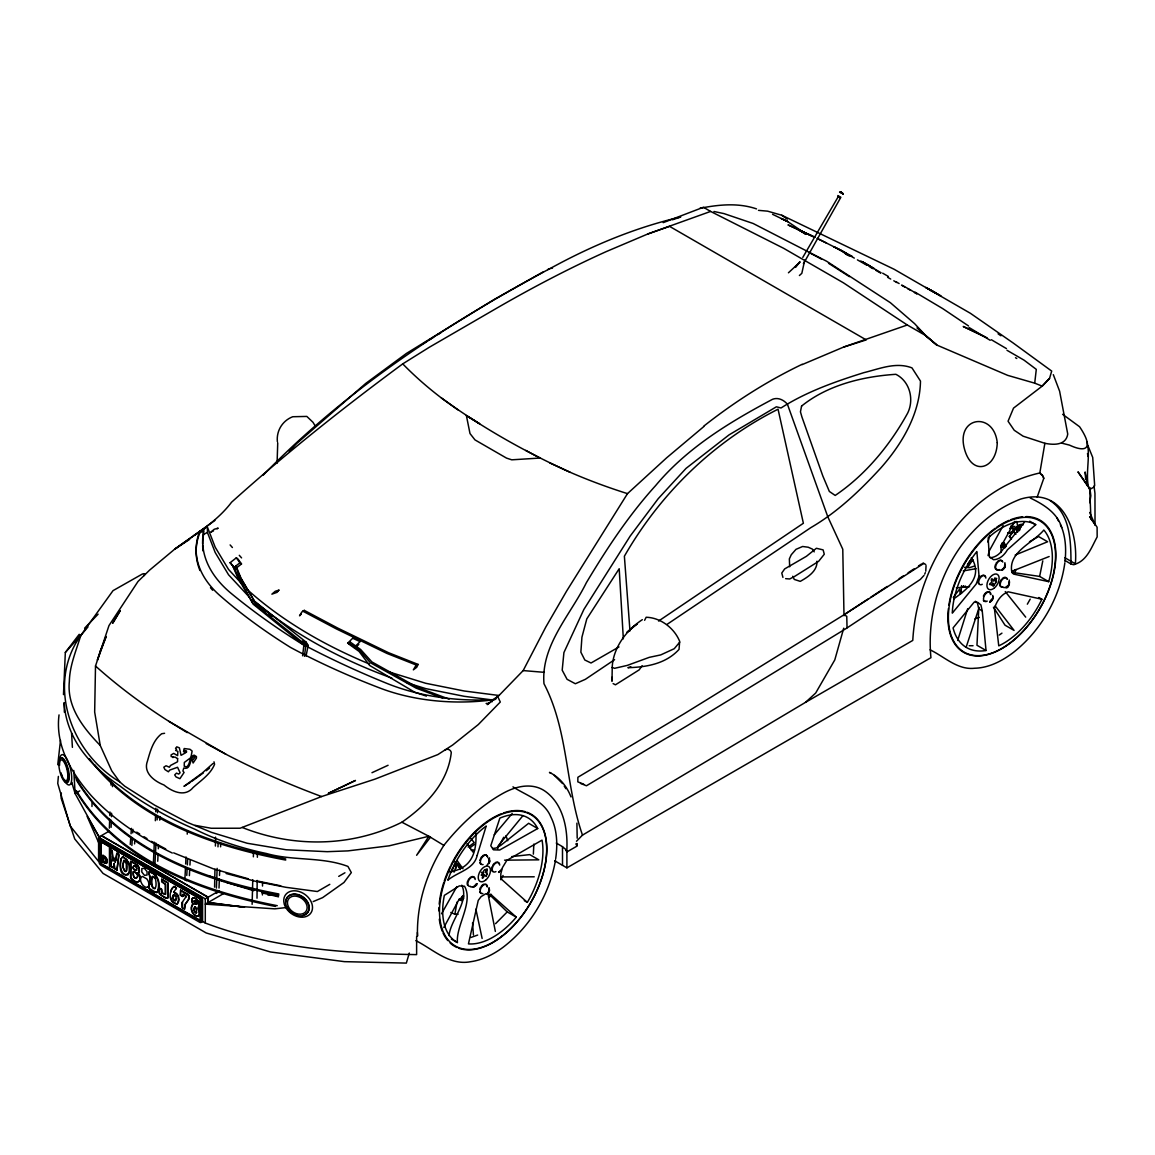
<?xml version="1.0" encoding="UTF-8"?>
<svg xmlns="http://www.w3.org/2000/svg" width="1155" height="1155" viewBox="0 0 1155 1155"><rect width="100%" height="100%" fill="white"/><g stroke="black" fill="none" stroke-linecap="round" stroke-linejoin="round"><path stroke-width="1.5" d="M64.362 712.216L64.189 702.601C64.868 717.515 69.979 731.923 77.746 744.6A227.304 131.222 0 0 0 119.701 785.804C142.657 803.418 168.457 817.827 195.022 829.29A227.304 131.222 0 0 0 266.386 853.502C293.139 861.11 321.841 856.534 347.944 866.423L351.322 872.588L343.973 882.478L322.62 897.637L313.193 901.579M214.946 520.429L174.593 549.26L149.616 570.108L138.023 581.456L108.989 625.562L95.504 666.002L94.667 712.029L100.24 745.466L111.746 770.833L119.701 781.848L124.827 786.266L154.64 805.165L187.355 822.374L211.351 832.322L247.184 843.251L286.223 849.777L327.183 851.683L347.944 850.889L389.177 845.821L428.852 836.263L443.838 845.373A159 91.794 -60 0 1 467.443 819.689L472.424 815.185A159 91.794 -60 0 1 503.161 793.254A82.106 47.413 -60 0 1 544.886 791.074A120.091 69.329 -60 0 1 566.888 849.214L566.917 867.853L930.944 657.686C924.592 593.829 958.852 522.854 1020.486 499.133C1062.716 486.327 1078.149 530.131 1075.377 563.799A6.54 3.783 60 0 1 1073.082 564.636A11.478 6.627 60 0 0 1070.974 564.001L1064.794 560.334M257.016 898.229L257.175 880.428M257.363 857.27L257.406 853.718M262.416 894.966L262.459 891.415M262.503 886.058L262.531 882.507M533.855 844.103L533.35 854.151M106.91 862.005L106.895 859.075M107.025 861.024L106.765 862.915M214.599 887.127L214.946 869.267M215.393 846.052L215.566 837.13M577.197 838.198L576.908 823.14M91.967 806.493L92.053 802.97M252.122 904.322L252.772 879.691M253.364 856.808L253.494 851.524M106.029 861.847L105.899 858.512M111.097 827.37L111.342 820.281M111.458 816.744L111.573 813.207M112.483 786.642L112.598 783.104M109.364 828.121L109.696 819.155M109.841 815.56L109.97 811.979M111.01 785.097L111.14 781.502M216.404 888.08L217.154 868.358M217.977 846.86L218.122 843.266M219.017 888.036L219.363 879.085M219.508 875.49L219.71 870.119M220.605 846.817L220.735 843.237M61.331 792.994L61.114 798.091L74.714 838.934L103.04 873.411L206.196 932.966L270.515 951.98L344.421 961.653L406.343 963.097L409.303 953.048M63.482 694.617L65.33 652.46L79.175 634.384L80.792 635.322C45.854 684.41 70.845 752.728 119.701 781.848M153.269 865.47L154.351 842.212M155.333 820.729L155.593 815.372M155.752 811.792L155.925 808.211M154.842 866.38L155.983 843.15M157.123 819.92L157.297 816.354M157.47 812.774L157.643 809.207M157.73 861.24L158.076 854.094M158.336 848.737L158.509 845.157M159.737 820.151L159.91 816.571M202.197 921.257L205.287 923.033C272.84 948.616 345.128 953.409 416.623 954.622L416.623 936.561L417.475 936.084C416.623 903.831 426.729 872.501 443.838 845.373M975.34 601.25L977.419 602.91L978.747 608.829L976.971 645.255L986.038 650.496L982.241 610.851L980.913 604.917L977.794 602.434L974.185 602.116L953.063 627.916A73.068 42.186 -60 0 0 986.038 650.496M185.493 867.492L184.858 879.778L186.475 880.716M185.666 863.983L186.042 856.967M187.226 834.141L187.399 830.633M186.764 875.447L187.153 868.401M187.341 864.878L187.615 859.594M189.377 875.634L189.752 868.603M189.94 865.081L190.228 859.796M489.157 890.014L489.157 889.133M131.872 845.474L132.349 838.299M132.71 832.914L132.955 829.333M134.572 843.901L134.817 840.32M277.388 441.715C276.247 430.829 282.484 420.651 292.735 416.738L306.826 416.421L313.005 422.311L315.402 426.282M1065.011 561.59C1066.238 550.17 1065.805 538.374 1061.734 527.517C1057.085 512.531 1043.413 504.36 1030.13 497.921M130.255 844.522L130.789 837.346M131.049 833.751L131.439 828.366M277.734 442.841L277.084 463.198M611.991 681.421L612.237 667.373L614.532 668.326L627.309 665.396L649.269 657.354L660.718 654.914L674.246 648.706L679.674 642.223M57.75 764.726L60.522 740.283M449.107 699.136L417.345 687.283L371.881 661.916L360.649 649.514L350.196 642.036L349.185 644.317L359.09 651.449L369.614 665.424L414.732 692.235L426.412 696.104M612.193 667.677C612.93 648.042 626.198 630.226 642.339 619.672M58.371 776.405L57.75 783.48L70.224 826.056L98.594 861.442L98.594 837.26L101.293 835.7L207.987 897.291L207.987 902.56L205.287 904.134L274.818 908.855L286.743 907.483M555.699 858.641C557.663 844.652 557.331 829.738 550.82 816.888C544.323 800.834 526.29 795.535 512.964 786.858M475.874 832.813C477.044 853.343 470.85 869.051 449.035 871.895M1016.27 528.283L1016.544 528.441A12.128 7.002 -60 0 1 1013.195 531.055L1012.921 530.896A12.128 7.002 -60 0 0 1018.392 525.655L1018.089 525.785M1011.174 527.951A8.33 4.808 -60 0 0 1015.62 527.907A12.128 7.002 -60 0 0 1017.743 525.294L1018.955 525.987M176.47 898.648L175.358 900.655L173.784 899.788L172.904 896.612L173.957 894.663L176.109 896.323L176.065 899.861L175.069 900.813L173.005 899.139L173.077 895.01L175.805 896.497M115.948 860.273L116.713 853.516M167.735 897.81L167.663 882.925L161.686 879.359L161.686 881.727L165.324 884.528L165.324 894.446L161.686 893.032L161.455 889.494L159.159 888.166L159.202 893.335L165.584 898.316L168.024 897.637L167.951 882.752L161.686 879.359M758.489 210.354L767.599 211.163L781.791 215.249L894.201 269.303L970.417 313.308L1013.094 342.934L1051.7 371.087L1049.549 378.392L1042.2 386.131L1034.707 383.157L1036.295 369.369L1024.066 360.172L1007.001 350.297M302.61 655.795L304.068 643.523L252.454 602.477L238.175 578.583L232.299 564.968L253.061 604.079L304.487 645.789M100.528 841.605L199.945 898.763L200.421 920.867L100.875 863.81L100.817 841.432M200.71 920.694L101.164 863.637L100.687 841.547M200.71 899.283L200.421 920.867M304.444 656.3L306.205 642.194L254.504 601.235L240.24 577.385L235.692 566.773M196.595 904.076L196.292 902.026L194.257 900.857M192.221 898.792L192.235 902.156M816.989 561.2C817.437 571.133 807.85 577.11 800.256 581.369L794.265 579.42L792.763 576.258M1042.792 560.882L1039.63 576.417L1048.697 581.658A71.957 41.551 -60 0 0 1043.831 530.029C1033.249 542.994 1007.507 551.989 1011.924 572.49L1013.614 574.093L1048.697 581.658M497.762 848.766L498.195 845.807L522.926 815.675M120.669 860.215C119.571 865.398 120.856 875.591 127.757 874.999M194.271 901.03L194.978 903.802L196.61 904.336M1064.852 562.875C1059.915 597.828 1040.958 630.745 1013.224 652.575C1002.078 660.992 988.969 667.879 974.719 668.24C957.596 670.261 944.386 656.646 930.064 649.817M136.752 869.96C136.781 862.597 128.754 867.708 135.828 870.451L136.68 870.191M1049.549 378.392L1042.2 386.131L1013.527 408.119L1008.055 421.228L1014.234 430.266L1023.113 436.186L1044.871 443.303L1039.818 472.973A11.463 7.84 71.6 0 0 1041.824 474.821A6.54 4.389 69.7 0 1 1043.73 478.473L1037.19 497.098M458.131 914.24L454.882 914.255L457.005 902.069M114.042 864.792L113.378 867.65L111.154 866.669L110.129 849.228L112.266 850.946L113.046 860.706L111.977 851.12L109.841 849.401M306.061 656.069L308.14 645.472L306.205 642.194M555.555 859.854C549.665 894.187 530.636 926.425 502.8 947.504C493.286 954.463 482.458 960.065 470.663 961.711C449.685 965.84 433.154 949.381 415.887 940.632M112.844 860.764L113.551 858.165L115.154 859.277M457.409 942.538C455.879 925.588 473.767 902.069 464.512 886.203L459.344 885.885L444.357 895.356A68.463 39.53 -60 0 0 457.409 942.538L451.374 939.044M925.761 571.22L926.05 565.676M804.14 262.82L801.83 273.316L799.404 275.525M1090.306 488.002L1089.714 489.489L1094.074 486.977L1094.666 485.475L1092.717 457.452L1088.01 445.888M148.88 885.813C151.637 883.575 149.443 876.226 148.764 872.328L149.544 871.866C158.596 873.44 161.585 886.087 156.95 892.512C142.599 891.573 153.124 882.059 149.544 874.913M1089.743 502.728L1090.84 495.74L1089.916 488.334M149.183 885.64L149.183 888.368L155.131 891.934M184.656 909.187L184.916 904.639L188.611 899.312L188.684 895.702L180.469 890.245L188.294 894.244L188.987 895.529L188.9 899.139L185.204 904.466L184.309 909.158L182.014 907.686L181.985 902.661L186.258 896.381L183.183 894.331L182.577 896.482L180.411 895.269L180.772 890.086M170.709 892.194L171.012 891.054M106.967 862.525L106.303 863.449M152.648 876.428C149.024 890.274 159 893.696 155.203 877.858C149.731 871.101 149.962 890.779 155.362 888.498M843.727 628.19L834.791 659.909L815.675 693.043L805.555 702.327L582.495 835.123L576.475 841.273M185.782 897.19L185.854 896.15L182.88 894.504M459.127 865.586L459.127 866.438M477.001 883.618C477.564 886.361 470.995 887.285 473.925 886.477M489.171 861.919L489.316 859.71M176.094 888.744C176.065 884.86 171.46 887.372 171.142 890.274M173.986 886.491L176.556 888.022L173.669 892.093L177.798 895.702L178.549 899.745L177.451 903.686M987.886 542.042L989.907 535.4M110.259 852.924L110.129 849.228M126.357 870.812L126.285 863.55L124.134 860.374M957.668 640.462L967.688 608.743M966.129 647.305L979.166 607.386M1008.921 584.242C1010.091 575.941 1009.456 590.205 1006.149 587.303M1014.855 572.851L1015.996 569.516L1011.838 572.115M161.989 879.2L161.989 881.554L165.613 884.355L165.613 894.273L161.989 892.858L161.743 889.321L159.448 887.993L159.506 893.162L160.747 895.038M988.045 555.584L989.359 550.704L1003.146 525.597M183.183 894.331L182.577 896.482M448.977 935.608C450.724 919.351 469.652 901.564 461.783 885.192M451.215 871.722L452.341 868.834M451.634 871.953L453.872 866.178L456.254 866.394L454.016 872.169M453.872 866.178L455.936 866.207L456.875 863.781L455.445 862.958M1001.688 545.68L1003.637 544.164L1003.637 546.098L1002.684 546.647L1001.688 545.68L1002.684 546.647M1002.193 545.969L1003.637 544.164M1002.179 546.358L1003.522 545.434L1003.089 544.712L1002.468 545.492L1003.262 545.81L1003.132 543.875M488.926 890.981L488.19 892.396M1019.937 529.885L1020.067 528.138M138.831 872.299L138.817 867.939A3.956 2.281 60 0 0 136.478 864.734L130.558 861.399L130.558 877.858C138.441 887.184 142.874 879.013 137.864 872.704C143.956 879.388 137.835 886.665 130.847 877.699L130.847 861.226L136.781 864.561A3.956 2.281 60 0 1 139.105 867.78L139.452 871.346L138.311 872.747M924.722 574.078L925.299 572.663M182.476 902.041L182.606 907.816M1004.359 567.394L1004.807 564.651M992.362 598.68C985.273 605.624 995.105 600.254 992.737 596.283M123.643 860.793L122.95 867.275L124.913 871.087A2.411 1.4 60 0 0 126.328 871.087M137.041 868.242C134.442 861.745 130.544 869.152 136.131 870.278M133.215 871.707C132.392 884.47 143.076 875.071 133.504 871.534C144.173 875.504 131.93 883.676 133.504 871.534M805.208 259.918L803.447 263.773L840.869 197.245L838.198 196.769L837.895 195.57L840.335 198.01M114.331 863.406L113.075 867.824M116.973 870.062L118.705 854.96L117.305 853.227L119.008 854.787L116.973 870.062L115.024 868.95L114.042 863.579M459.661 865.586L460.181 866.726M116.9 853.141L115.312 862.352L114.605 858.786L113.551 858.165M192.105 905.405C190.127 909.548 193.232 915.973 198.054 916.045A5.833 3.364 60 0 0 199.497 914.601C197.88 908.884 201.158 899.673 193.145 897.839M120.712 859.291L122.213 857.328M121.492 858.165C114.186 887.314 143.552 872.112 123.08 856.909L121.925 857.486M644.62 620.293L646.179 617.261C660.588 617.622 674.289 628.089 679.66 641.328L679.039 649.399C665.771 663.894 646.598 667.114 627.887 667.706L630.861 666.796M128.133 874.552L129.172 871.982A31.185 18.004 60 0 0 128.999 865.514L126.805 859.45L122.791 857.082M195.022 825.334L211.235 828.265L240.11 828.222L321.61 796.546L374.985 779.134L437.875 754.576L452.616 745.047L478.271 724.589L500.303 702.023L497.632 696.393L487.251 704.608L499.018 695.483L523.172 670.579L545.723 627.179L566.571 591.143L627.497 493.633L666.608 457.842L703.785 426.599M476.25 884.023L474.301 886.304M488.969 862.41L488.435 863.334M488.984 892.238L489.59 890.086L488.738 888.195M500.822 879.735L503.075 875.49M441.542 913.778L456.875 886.578M443.823 927.508L459.04 899.485L463.502 896.121M498.642 846.543L503.724 837.245M1014.812 521.353L1001.024 546.445L1001.111 552.451M1027.329 604.181L1030.202 599.156M802.783 257.406L838.198 196.769M196.884 903.903L194.69 903.975L193.968 901.203L195.57 900.828L196.971 903.253M488.998 863.536L489.835 861.038L488.724 858.93M106.058 862.063L103.733 861.673L103.835 856.736L105.466 857.804M193.001 904.047C189.203 907.469 192.019 916.175 197.75 916.218A5.833 3.364 60 0 0 199.194 914.774C201.215 911.656 195.946 908.249 198.92 905.996C200.349 902.402 196.076 895.905 192.206 898.402M924.014 575.407L920.318 579.464L847.048 627.916L846.759 616.265L843.987 614.792L683.991 713.877L577.875 777.272L577.832 781.863L583.766 784.231M65.33 652.46L80.792 635.322C76.302 650.438 69.69 665.367 69.343 681.464C66.745 707.077 83.405 728.199 100.24 745.466M157.383 892.238C159.968 884.571 158.668 874.075 149.24 872.039M967.486 564.492L971.384 558.789M1004.099 567.856C997.371 572.548 1007.81 568.534 1004.763 564.218M1008.445 585.195L1005.962 587.173M113.84 857.992L113.046 860.706M193.13 904.437L192.293 905.058M418.081 664.399L416.724 667.287L413.346 669.857L415.583 666.103L418.081 664.399L388.542 652.705L337.953 628.19L304.285 610.36L301.787 612.049L299.549 615.817L301.296 614.012M303.606 611.341L304.285 610.36M642.122 665.728L639.163 669.886L615.442 684.814L613.103 683.601M489.532 896.959L491.424 894.432M953.294 597.395L959.632 589.093L960.224 594.017M75.479 642.281L80.792 635.322M430.469 837.202L416.623 855.278L428.852 836.263L401.897 822.216C352.087 847.063 293.861 848.015 242.319 827.5M487.02 865.211L489.503 862.121L489.446 857.847M476.784 883.734L473.738 887.17L470.749 886.896M498.946 872.444L501.443 869.34M486.76 894.273L489.258 891.169L489.258 887.863M1011.419 539.168L1009.513 536.454L1013.729 531.213L1012.993 530.78A8.821 5.096 -60 0 1 1007.636 532.96M1024.499 522.147L1003.926 547.788C1000.981 552.87 996.274 557.432 990.095 557.721M1006.409 545.882L1004.778 547.903L1002.035 545.478L1003.031 546.907M799.881 261.709L795.304 267.382L799.866 262.199L788.432 272.797M88.011 626.847L80.07 636.405L113.017 590.653L142.108 574.165A3.797 1.299 -31.3 0 1 144.664 574.656L143.812 575.782M494.239 834.834L512.199 813.524M124.018 860.345L122.56 865.976L124.61 871.245A2.411 1.4 60 0 0 126.025 871.26L126.646 870.639C127.339 867.723 127.714 860.36 123.715 860.518M174.275 886.318C168.356 890.606 168.327 903.831 177.134 903.831M485.894 893.696L481.101 896.612L478.242 900.409L468.454 943.895A70.744 40.844 -60 0 0 516.285 917.157L507.218 911.916L495.567 923.682M263.181 475.167C348.853 386.795 453.251 319.718 561.503 262.43C599.257 242.651 639.163 226.64 680.728 216.981L672.412 219.782M84.618 628.176L98.117 614.171M289.212 451.461L296.618 443.578L365.76 383.402L406.416 353.43L494.369 299.376L542.98 272.046M213.011 763.484L202.241 773.056L183.977 786.353L190.618 782.166M353.56 645.89L347.655 643.176L352.708 638.239L360.1 641.631L355.047 646.569L356.289 646.858L358.815 644.389M1044.871 443.303C1053.634 445.05 1065.993 445.585 1067.74 434.063L1059.611 391.198L1053.317 374.653M196.798 908.855L195.614 907.123L194.127 907.642C193.001 909.404 194.401 914.096 196.841 912.407M194.935 906.993L194.17 910.27L196.336 912.753M192.914 897.854L191.687 900.597L192.842 904.61M1035.732 524.688L1007.42 549.794C1004.475 554.876 999.754 559.453 993.589 559.742L989.301 556.638L988.175 537.855A68.463 39.53 -60 0 1 1035.732 524.688L1029.697 521.194M499.696 871.346L498.57 872.097M953.943 598.738C968.381 588.559 983.122 576.157 971.341 557.576M206.297 770.717L209.56 768.061M401.897 822.216C425.892 805.511 447.808 783.076 451.273 752.656A3.797 3.393 23.8 0 0 447.072 749.249L445.252 749.812M230.134 562.673L236.327 557.807L237.901 558.962L241.511 563.943L235.331 568.809L230.134 562.673L235.331 568.809M233.743 567.654L239.937 562.788L241.511 563.943M189.637 539.385L174.593 549.26C194.733 534.534 216.173 522.45 231.578 502.223C286.137 453.15 343.699 407.426 402.748 363.868L429.285 347.28L497.704 307.62A755.89 268.985 -41.9 0 1 606.332 251.559L647.825 233.974L710.614 211.437L783.624 248.296L843.468 282.845L907.296 325.003L925.559 335.484L936.835 345.056L1007.68 375.361L1034.707 383.157M203.381 772.883L191.961 781.213M468.15 847.077L474.243 842.63L470.894 838.472M463.704 896.049L462.967 897.32L463.704 897.738M999.234 635.062L1001.948 633.142M217.126 528.846L218.18 528.109L214.224 529.279L210.831 532.137L213.545 530.824M196.032 912.926L196.769 910.053L194.646 907.166M658.581 621.058L803.375 523.258L778.051 409.202C713.4 441.686 660.357 493.56 624.379 556.219L629.98 630.933M216.187 893.465L218.887 891.631M614.59 659.678L585.383 679.313L575.349 683.746L567.062 679.299L562.196 670.189L563.914 652.575L583.881 609.436L630.197 536.064L658.148 498.758L686.027 468.396L729.065 434.872L776.391 406.805L781.025 407.975C806.479 391.733 835.152 381.641 863.825 372.661C879.561 368.835 895.804 361.703 911.959 367.868L920.477 381.092C919.958 413.822 902.026 443.91 880.904 467.862C860.157 490.471 837.534 512.069 810.882 527.604L667.07 624.364M923.755 563.438L843.987 614.792L867.838 599.156M870.812 597.207L887.213 586.466M899.139 578.655L903.6 575.724M908.075 572.793L914.038 568.881M918.514 565.95L921.488 564.001M194.112 535.357L205.864 527.936M423.25 343.613L426.195 341.793M429.14 339.974L433.558 337.246M437.976 334.517L440.936 332.698M846.875 628.06L686.662 726.004L586.451 785.775L580.503 783.393M989.705 602.159L992.751 598.723L992.751 595.403M79.767 790.872L75.118 793.557L99.532 837.895M109.249 831.109L101.496 835.57L208.203 897.175L219.031 890.924M101.149 841.692L200.421 898.792M106.404 863.391L102.867 862.15L102.968 855.263L102.968 862.092L104.917 863.218M103.835 856.736L104.773 857.4M111.154 866.669L110.505 856.173M115.024 868.95L117.276 869.888M148.88 874.22L149.053 872.155M173.784 892.281C178.794 892.367 180.945 901.42 176.831 904.004M180.411 895.269L180.57 890.519M98.594 837.26L205.287 898.864L207.987 897.291M208.203 897.175L208.203 902.445L223.68 893.508M338.718 876.371L344.941 872.776M329.81 884.34L317.365 891.53L285.935 887.314L255.414 881.279L226.106 873.498M805.555 702.327L912.782 640.419C916.839 566.657 964.512 489.893 1039.818 472.973L1039.76 473.001A11.478 7.695 69.7 0 0 1041.767 474.849A3.812 2.599 71.6 0 1 1043.73 478.473M556.262 843.063L562.485 846.658A11.463 6.612 59.9 0 0 564.593 848.463A3.812 2.195 59.9 0 1 565.589 849.387L566.888 851.942L576.894 846.167L576.894 843.439L576.807 845.835A3.812 2.195 60 0 0 575.811 843.901M1074.742 564.347C1087.216 560.493 1091.518 547.167 1097.163 536.916L1097.106 527.258L1090.32 517.079M618.993 646.93L591.028 662.999L584.82 660.01L580.864 652.185L581.932 637.185L586.798 618.878L619.196 568.722L623.339 638.845M1029.466 541.753L1038.562 536.526L1047.614 541.753L1015.187 555.035M537.71 828.539L499.725 850.008L493.43 849.82L490.788 845.705L499.855 818.13A67.986 39.256 -60 0 1 537.71 828.539L528.644 823.298L500.707 845.417L496.246 847.987L492.723 848.477M199.945 570.498A144.635 83.507 0 0 1 199.801 532.816L203.612 530.867A158.856 91.721 0 0 0 231.462 593.641A825.204 476.423 0 0 0 300.878 643.321A825.204 476.423 0 0 0 386.911 683.399A158.856 91.721 0 0 0 494.066 699.569M202.645 544.034A158.856 91.721 0 0 1 203.612 534.39L207.424 532.455L207.424 527.128L215.191 547.196L228.546 569.458L242.045 583.982M371.968 772.709L388.08 765.274M802.205 364.59L843.684 347.049L907.296 325.003M477.679 935.059L470.894 937.47M1011.867 571.292L1049.159 556.522M663.215 222.641L703.438 207.25L710.614 211.437M647.825 233.974L669.539 226.351L866.236 339.902L843.684 347.049M974.878 618.921L979.325 617.376M974.185 566.123L969.449 567.711L964.425 567.35M976.091 568.664L963.241 570.931M167.605 898.359L161.628 895.702M137.561 872.877L138.6 872.574M164.588 733.295L161.671 733.757C153.11 740.225 150.222 751.327 147.421 761.159C142.946 772.782 154.481 781.329 163.938 784.967C172.211 791.724 184.944 797.499 193.087 787.537C200.855 780.52 210.528 774.355 214.57 764.307L213.978 761.809M699.944 208.29C718.699 204.623 738.103 202.601 756.525 208.896M511.809 856.591L529.741 854.613L538.808 859.84L504.576 860.172M1002.684 545.781L1003.291 544.9L1002.598 545.752M956.326 587.881L969.608 586.668M156.286 892.411L157.239 892.339M471.182 850.066L474.532 849.936M969.233 645.732L973.03 645.717M501.082 876.919L534.245 876.804M1018.262 525.337L1019.114 525.381A4.736 2.743 -60 0 1 1022.882 525.005M1018.999 525.756L1019.836 525.799A4.736 2.743 -60 0 0 1017.468 531.906M267.772 894.937L278.471 895.5M785.645 578.655L789.702 578.973L794.857 576.273L818.65 561.316L824.28 554.241L823.125 549.881L816.397 548.279L806.435 556.291L784.664 568.924L781.776 573.039L782.931 577.399M523.172 670.579L544.366 672.34M998.916 570.108L1002.482 570.036L1004.966 566.946L1004.893 562.673M1003.262 587.447L1006.25 587.722L1009.311 584.286L1009.253 580.012M182.865 896.309L180.7 895.096M152.359 876.602L155.145 878.363M499.018 695.483L464.281 691.008L425.704 683.284L386.824 671.243M493.806 700.132L464.281 696.321L425.704 688.611L407.109 682.85M207.987 902.56L244.499 907.253L208.203 902.445M1011.867 572.346L1039.63 576.417M285.733 858.93C215.523 845.98 142.412 820.656 94.696 764.812M285.733 860.056C212.996 846.514 135.727 819.862 89.383 758.777M280.723 885.813L256.627 880.861M278.817 893.97C201.562 879.258 117.29 848.376 75.349 777.171M278.817 895.038C202.082 880.413 118.575 849.936 76.23 779.741M277.272 905.679C201.114 890.953 118.416 860.388 76.418 790.713M275.525 906.473C199.454 891.559 116.785 860.504 75.537 790.352M278.528 896.843L261.94 892.829M713.934 211.495L724.012 213.617L753.161 223.493L826.648 261.261L890.39 302.711L914.63 323.674L926.974 336.957L936.835 345.056L916.998 327.933M1041.882 599.228L1008.2 591.808C1000.966 594.45 996.592 601.38 994.412 608.44L998.757 645.847A67.986 39.256 -60 0 0 1041.882 599.228L1038.85 597.496M113.378 867.65L111.847 866.914M347.655 643.176L348.897 643.479M248.354 878.811L213.242 868.791L173.654 852.866M1061.647 443.116L1069.516 445.123A70.484 16.011 42 0 0 1079.564 426.729L1062.629 414.298M176.369 903.874L172.008 901.145L170.55 896.829M253.754 890.722L225.586 882.146M391.892 678.129C341.49 659.794 293.269 634.167 252.151 599.431M456.875 863.781L456.528 863.68A1.891 1.097 -60 0 0 455.084 864.171A1.891 1.097 -60 0 0 454.233 866.048L454.146 866.005A1.891 1.097 -60 0 1 454.983 864.113A1.891 1.097 -60 0 1 456.427 863.622A2.397 1.386 -60 0 1 455.994 861.991M459.228 899.095L462.476 900.106M627.497 493.633L623.917 492.492A529.163 329.998 -4.3 0 1 570.065 472.236C524.89 451.822 481.418 427.191 441.369 397.941A529.163 329.998 -4.3 0 1 404.827 366.005L402.748 363.868M442.813 698.096L416.103 688.135L370.437 662.768L359.407 650.308L349.258 643.422M208.723 875.779L213.791 877.684M218.844 879.59L223.911 881.51M416.45 665.107L386.911 653.412L336.307 628.883L302.653 611.067M369.542 664.053C325.205 645.645 282.686 621.506 246.953 589.267M772.551 214.31L787.724 221.616L805.901 233.916M450.811 912.464L454.882 914.255M991.322 339.714L1006.438 348.593M814.376 237.064L799.765 230.321L814.809 237.309M549.838 462.938L570.065 472.236M987.121 337.838L963.212 326.475L983.945 336.423M811.878 235.88L787.999 224.879L801.989 231.375L805.858 234.046L797.037 228.863L805.988 234.378M807.114 233.657L814.679 237.28M817.249 238.435L842.674 251.169M933.789 291.869L935.68 293.139L934.409 292.244M817.408 238.551L826.489 243.041M935.16 292.85L934.409 292.388M929.919 289.847L931.522 290.728L928.389 288.981M852.289 256.396L833.722 246.679L846.413 253.306M839.108 249.509L844.825 252.483M172.297 853.025C142.325 838.602 113.984 820.151 91.259 795.651C71.668 773.388 55.036 745.755 59.035 714.902M151.363 841.345L165.699 848.925M321.61 796.546A737.597 425.849 0 0 1 225.803 754.186L168.861 721.326A737.597 425.849 0 0 1 95.504 666.002M809.308 252.627L821.465 259.124M922.975 563.034L925.747 564.506M525.756 450.392L540.035 458.044L511.766 459.82L506.511 458.102L474.979 439.896L469.998 433.544L466.375 415.526L479.715 423.813L468.136 416.637M929.573 289.515C923.581 286.223 927.494 288.346 925.733 287.407M206.211 743.589L225.803 754.186M868.979 265.433L862.049 261.608L881.02 272.739M926.512 287.855L933.211 291.536M931.291 290.612L933.774 292.056M933.24 291.58L932.59 291.204L940.95 296.012L933.875 291.941M844.464 252.916L847.553 254.663M887.632 277.316L890.722 279.062M893.797 280.795L896.886 282.542M901.506 285.155L904.596 286.902M907.686 288.649L910.761 290.381M913.85 292.128L916.926 293.875L914.601 292.331M930.973 290.439L931.594 290.786M936.431 293.529L937.701 294.236L934.308 292.287M841.952 251.083L854.31 258.099M857.4 259.861L866.683 265.13M869.773 266.877L872.862 268.639M875.952 270.386L880.586 273.028M896.049 281.791L899.139 283.553M902.228 285.314L913.056 291.45M860.836 261.03L874.017 268.552L867.954 264.943M882.68 273.186L888.311 276.435M1019.114 525.381L1019.836 525.799M1064.737 557.663L1075.377 563.799M1009.513 536.454L1013.224 530.925A8.821 5.096 -60 0 1 1007.867 533.09M1003.738 545.694L1003.782 545.723A1.877 1.083 -60 0 1 1005.298 544.554A1.877 1.083 -60 0 1 1006.034 545.68L1005.991 545.651A1.877 1.083 -60 0 0 1005.24 544.525A1.877 1.083 -60 0 0 1003.738 545.694A2.527 1.458 -60 0 0 1004.013 543.038A2.527 1.458 -60 0 0 1002.006 543.24M978.747 608.829L982.241 610.851M551.065 773.33L549.448 772.392C559.641 777.272 566.99 786.541 571.003 796.936M554.732 860.822L566.917 867.853M524.298 900.64L527.33 902.387A73.068 42.186 -60 0 0 542.042 840.118L506.814 860.388L502.454 867.593L500.808 873.801L500.808 878.608L527.33 902.387M102.867 855.321L104.975 856.418M111.212 870.163L114.302 871.953M117.377 873.729L120.467 875.504M131.251 881.741L134.341 883.517M145.126 889.754L154.38 895.096M157.47 896.872L160.545 898.648M163.635 900.438L168.255 903.109M171.344 904.885L174.419 906.661M177.509 908.436L180.584 910.227M185.219 912.898L188.294 914.673M191.384 916.449L194.459 918.239M928.158 288.837L927.147 288.245L930.728 290.194M915.135 292.201L942.682 308.587L968.482 325.912M1015.49 357.718L1016.79 358.498M968.987 327.457L990.182 340.292M168.861 721.326L187.24 732.617M828.539 263.268L849.416 276.651M136.766 832.149L139.683 833.982M144.072 836.74L146.988 838.588M844.406 253.017L847.366 254.966M846.37 254.086L849.329 256.078M998.093 333.838L1000.952 335.773M781.791 215.249L787.234 219.176M441.369 397.941L457.799 409.794M266.401 611.702L255.269 602.708L241.005 578.15L235.952 565.806M269.187 613.955L271.959 616.207M302.581 640.967L308.14 645.472M1050.299 500.721C1070.642 514.278 1070.93 541.912 1070.974 564.001M554.299 775.366L562.557 783.552M490.471 894.143L516.285 917.157M105.091 857.602L106.058 860.619M488.262 893.364L507.218 911.916M249.408 597.222L228.546 574.771L215.191 552.509L207.424 532.455M454.709 861.587L459.502 866.77L460.166 869.542M230.119 544.929L232.4 547.528M239.273 555.31L241.568 557.894M1005.254 591.562L1025.698 617.145M995.191 605.956L1014.076 630.413L1005.009 625.187L993.444 607.212M1078.048 471.962L1089.165 487.554M236.327 557.807L239.937 562.788M457.12 860.562L462.996 868.791M1013.729 531.213L1015.909 534.289M1012.993 530.78L1014.899 533.711M1009.196 536.267L1011.101 538.981M467.111 843.598L472.987 852.13M1078.164 472.15L1087.664 486.038M1089.627 516.733L1095.056 524.688L1089.685 512.474M105.899 857.357L106.881 859.594M564.232 786.122L565.892 788.692M814.203 551.873L812.47 549.145L808.211 547.225L802.624 546.488L796.012 549.332L791.276 554.732L789.356 558.89L789.674 566.787M99.705 837.794L87.145 816.397L98.594 842.529M1057.085 518.147L1058.529 521.035M1060.362 524.774L1061.734 527.517M505.991 835.787L507.738 840.739M71.711 782.238L75.118 793.557L73.761 770.457M582.495 835.123C565.315 785.761 568.534 730.667 543.976 683.702C540.829 645.313 570.411 615.066 586.336 582.755C606.794 548.567 628.796 515.144 655.636 485.576C687.196 447.779 729.527 422.152 772.507 399.312A18.379 13.846 73.8 0 1 787.436 404.264L827.861 516.949L842.775 549.246L844.002 615.731M1088.847 488.681C1085.036 473.276 1090.667 457.611 1087.1 442.091M1087.476 453.54L1088.111 456.543M1094.03 485.966L1094.954 493.373L1095.027 525.265M475.889 909.158L482.126 938.466M488.016 894.013L495.351 931.406M1087.562 485.88L1085.137 471.976L1085.642 479.152M472.554 922.816L473.435 934.958M71.567 733.151L72.404 747.357M1089.757 489.229L1090.926 519.014M611.933 677.306L612.049 680.54M417.388 932.518L417.475 936.084M562.485 846.658L562.514 865.312M495.654 697.678L495.654 699.482M492.29 701.677L492.29 699.887A144.635 83.507 0 0 1 380.226 688.163A689.968 398.345 0 0 1 290.598 647.464A689.968 398.345 0 0 1 220.1 595.72A144.635 83.507 0 0 1 199.801 531.026L199.801 532.816M205.287 898.864L205.287 923.033M203.612 529.077L203.612 534.39M109.465 846.139L109.465 868.473M72.029 783.191L72.029 784.332M200.624 921.791A2.786 1.617 60 0 0 202.601 920.65L202.601 900.149A2.786 1.617 60 0 0 200.624 896.728L101.958 839.757A2.786 1.617 60 0 0 100.052 840.349M101.958 864.835A2.786 1.617 60 0 1 101.452 864.46M100.976 863.954A2.786 1.617 60 0 1 100.572 863.348M60.031 759.196A12.691 4.014 76.4 0 1 68.549 770.573A12.691 4.014 76.4 0 1 64.42 780.607M61.951 775.929A12.691 4.014 76.4 0 1 60.926 772.897M59.959 757.839A15.593 4.938 76.4 0 1 67.12 759.413A15.593 4.938 76.4 0 1 71.653 779.943A15.593 4.938 76.4 0 1 65.286 781.964M59.569 765.404A10.698 3.378 76.4 0 1 64.406 762.647A10.698 3.378 76.4 0 1 67.466 779.12A10.698 3.378 76.4 0 1 61.056 773.345M285.863 901.752A12.691 9.558 36.1 0 1 303.606 897.363A12.691 9.558 36.1 0 1 303.231 915.222M297.355 915.092A12.691 9.558 36.1 0 1 291.522 912.19M289.14 909.923A12.691 9.558 36.1 0 1 287.321 907.31M961.48 593.468A33.264 19.202 -60 0 1 961.566 585.628M968.164 566.86A33.264 19.202 -60 0 1 973.044 559.742M1015.779 521.945A2.83 1.631 -60 0 1 1016.097 522.233M1014.884 526.319A2.83 1.631 -60 0 1 1012.386 525.236A2.83 1.631 -60 0 1 1015.361 521.815M1019.966 525.987A2.83 1.631 -60 0 1 1020.471 525.612M1016.761 521.468A4.736 2.743 -60 0 1 1017.093 524.211M1019.114 530.78A2.657 1.545 -60 0 1 1021.424 526.796M1001.804 543.817A2.527 1.458 -60 0 1 1004.475 543.89A2.527 1.458 -60 0 1 1002.078 547.398A2.527 1.458 -60 0 1 1001.428 544.366M1017.699 532.036A4.736 2.743 -60 0 1 1018.898 527.272A4.736 2.743 -60 0 1 1022.623 524.846M1010.798 527.07A2.397 1.386 -60 0 1 1010.163 528.153M1011.188 525.612A2.397 1.386 -60 0 1 1011.188 526.637M1011.015 527.2A2.397 1.386 -60 0 1 1009.99 528.716M1016.544 528.441A8.33 4.808 -60 0 1 1011.145 527.099M1017.021 532.296A5.486 3.176 -60 0 1 1018.826 526.204M964.901 586.336A1.877 1.083 -60 0 1 963.27 586.177M965.537 586.177A1.877 1.083 -60 0 1 963.544 586.004M1026.001 516.603A76.331 44.063 -60 0 1 1052.479 578.727A76.331 44.063 -60 0 1 988.694 654.322A76.331 44.063 -60 0 1 948.428 608.541M948.861 605.249A76.331 44.063 -60 0 1 995.235 528.268M996.635 527.286A76.331 44.063 -60 0 1 1009.167 520.327M1010.712 519.707A76.331 44.063 -60 0 1 1022.579 516.776M999.263 569.516A5.212 3.017 -60 0 1 995.596 567.74A5.212 3.017 -60 0 1 998.627 561.431A5.212 3.017 -60 0 1 1002.829 562.095M999.624 560.233A5.212 3.017 -60 0 1 1001.861 560.926M997.718 569.574A5.212 3.017 -60 0 1 995.466 564.622M996.058 563.395A5.212 3.017 -60 0 1 996.823 562.283M997.718 561.344A5.212 3.017 -60 0 1 998.671 560.637M982.602 575.277A5.068 2.931 -60 0 1 985.128 576.749M978.559 583.679A5.068 2.931 -60 0 1 978.213 580.748M979.873 577.269A5.068 2.931 -60 0 1 981.678 575.681M987.222 601.105A5.27 3.046 -60 0 1 983.497 598.954A5.27 3.046 -60 0 1 987.222 592.501A5.27 3.046 -60 0 1 990.947 594.652M1002.338 578.511A5.212 3.017 -60 0 1 1006.857 578.9M1002.338 586.726A5.212 3.017 -60 0 1 1000.1 581.774M1000.678 580.561A5.212 3.017 -60 0 1 1001.443 579.449M1002.944 587.072A5.212 3.017 -60 0 1 1001.284 580.907A5.212 3.017 -60 0 1 1007.449 579.247M989.258 591.894A5.27 3.046 -60 0 1 990.355 594.305M985.663 601.163A5.27 3.046 -60 0 1 983.396 600.47M983.396 596.168A5.27 3.046 -60 0 1 987.583 591.75M982.27 584.3A5.068 2.931 -60 0 1 978.689 582.236A5.068 2.931 -60 0 1 982.27 576.027A5.068 2.931 -60 0 1 985.85 578.092M703.655 426.238A755.89 543.63 -84.8 0 1 802.148 364.301M566.224 850.282A3.812 2.195 59.9 0 1 566.686 851.264M489.301 703.337A158.856 91.721 0 0 1 486.125 703.438M203.035 550.935A158.856 91.721 0 0 1 202.659 545.42M212.664 590.248A144.635 83.507 0 0 1 210.47 587.722M547.73 269.548A18.379 3.277 -31.1 0 1 549.939 268.725M550.906 268.436A18.379 3.277 -31.1 0 1 552.494 268.104M462.404 900.784A33.264 19.202 -60 0 1 459.257 899.557M455.532 868.935A33.264 19.202 -60 0 1 457.625 864.2M469.811 848.03A33.264 19.202 -60 0 1 474.676 844.334M457.784 864.041A2.397 1.386 -60 0 1 456.586 862.323M460.109 866.929A1.877 1.083 -60 0 1 458.535 866.943A1.877 1.083 -60 0 1 459.098 864.691M462.707 898.431A1.877 1.083 -60 0 1 462.707 895.76M460.181 867.419A1.877 1.083 -60 0 1 459.026 865.774M463.704 898.431A1.877 1.083 -60 0 1 462.375 897.854A1.877 1.083 -60 0 1 463.357 895.601M527.099 812.283A76.331 44.063 -60 0 1 534.52 895.717A76.331 44.063 -60 0 1 458.549 948.154M457.019 947.519A76.331 44.063 -60 0 1 450.118 942.985M447.794 940.574A76.331 44.063 -60 0 1 443.029 933.023M442.293 931.291A76.331 44.063 -60 0 1 439.304 919.178M438.857 910.92A76.331 44.063 -60 0 1 438.943 907.599M439.189 904.192A76.331 44.063 -60 0 1 443.679 882.824M444.213 881.178A76.331 44.063 -60 0 1 450.335 866.322M451.129 864.705A76.331 44.063 -60 0 1 501.66 813.64M503.378 813.005A76.331 44.063 -60 0 1 525.525 811.763M470.518 886.318A5.212 3.017 -60 0 1 467.847 883.012A5.212 3.017 -60 0 1 471.803 877.223A5.212 3.017 -60 0 1 475.167 879.518M471.832 876.645A5.212 3.017 -60 0 1 474.445 878.147M467.674 885.279A5.212 3.017 -60 0 1 467.674 881.02M468.266 879.807A5.212 3.017 -60 0 1 469.031 878.681M469.926 877.742A5.212 3.017 -60 0 1 470.879 877.049M485.735 884.254A5.068 2.931 -60 0 1 486.789 886.564M480.668 893.032A5.068 2.931 -60 0 1 479.744 891.718M479.744 889.567A5.068 2.931 -60 0 1 480.668 887.17M481.404 886.087A5.068 2.931 -60 0 1 484.133 884.109M495.943 871.577A5.27 3.046 -60 0 1 492.218 869.426A5.27 3.046 -60 0 1 495.943 862.973A5.27 3.046 -60 0 1 499.667 865.124M484.393 854.844A5.212 3.017 -60 0 1 487.006 856.36M480.827 864.027A5.212 3.017 -60 0 1 479.874 862.669M479.874 860.475A5.212 3.017 -60 0 1 480.249 859.233M480.827 858.006A5.212 3.017 -60 0 1 481.592 856.894M482.487 855.956A5.212 3.017 -60 0 1 483.44 855.263M483.079 864.532A5.212 3.017 -60 0 1 480.408 861.211A5.212 3.017 -60 0 1 484.364 855.436A5.212 3.017 -60 0 1 487.728 857.732M497.213 862.121A5.27 3.046 -60 0 1 498.946 863.738M492.709 871.491A5.27 3.046 -60 0 1 492.117 866.64M492.709 865.413A5.27 3.046 -60 0 1 494.383 863.334M495.351 862.626A5.27 3.046 -60 0 1 496.304 862.222M482.877 893.522A5.068 2.931 -60 0 1 480.263 890.303A5.068 2.931 -60 0 1 484.118 884.687A5.068 2.931 -60 0 1 487.381 886.91M486.948 874.104C485.649 878.71 486.515 875.331 484.652 875.1C482.27 880.471 481.043 878.464 483.757 874.349L481.202 875.129L482.79 873.512L481.332 872.343L483.512 872.574C482.328 871.26 487.338 866.106 485.389 872.689C488.045 869.614 486.558 864.821 486.948 874.104M991.51 584.647C992.434 586.191 996.173 583.795 992.751 585.975C996.996 584.849 992.087 585.008 992.073 583.939L993.011 583.246C994.874 587.274 997.934 578.15 995.581 581.918C994.946 579.579 998.96 576.157 994.816 579.94L995.09 577.847L993.286 581.095C992.333 577.096 990.283 578.698 991.9 582.149C989.72 583.679 988.088 584.95 991.51 584.647M177.596 758.575L177.567 761.751L170.464 765.505L169.424 767.223L166.046 765.765L163.822 767.18L164.876 769.504L168.413 771.8L169.713 770.096L177.567 767.267L180.108 772.782L178.707 774.067L176.47 773.128L174.708 774.933L176.008 776.925L179.92 778.687L184.064 772.493L182.909 770.963L183.775 768.032C191.427 770.269 189.117 758.893 193.939 756.453L194.935 757.319L192.38 760.625L193.116 763.007L196.393 758.156L196.48 756.612L194.141 755.139C188.756 756.612 190.734 764.061 186.677 766.891L184.237 766.213L184.309 762.459L190.907 757.565L192.12 751.024L189.969 749.292L184.208 748.541L183.746 750.115L186.446 750.938L186.547 752.107L183.457 751.429L185.724 752.728L181.061 755.312L179.371 747.834L176.787 746.837L175.546 748.325L176.614 749.191L175.618 750.447L177.856 751.371L177.625 755.644L173.698 753.392L171.084 754.937L171.2 756.612L173.163 756.756L172.73 757.492L174.925 757.045L177.596 758.575M997.256 442.697C996.635 468.815 972.293 477.001 964.584 449.425C955.228 416.507 993.82 410.848 997.256 442.697M801.57 406.084L800.444 411.859L801.917 416.955L822.808 475.947L829.362 491.467L835.195 495.437C865.586 474.864 890.043 445.151 907.686 413.057C914.385 399.385 909.793 381.309 895.876 374.307C862.814 376.458 827.63 384.99 801.57 406.084M477.145 855.465C474.099 869.571 457.279 871.953 447.822 880.254A71.957 41.551 -60 0 1 486.212 826.013L477.145 855.465M100.398 650.843L97.41 660.097L106.159 636.506L100.398 650.843M979.065 576.273L976.163 584.055L952.298 613.132A70.744 40.844 -60 0 1 976.856 551.541L979.065 576.273M995.798 580.864L995.437 581.788L995.884 580.994M278.138 590.797L277.171 592.298L271.887 594.161L275.251 591.273L279.178 590.061L278.138 590.797M839.483 196.48L838.689 196.899L839.483 196.48M112.786 623.065L120.236 610.634L112.786 623.065M632.131 627.598L627.035 632.305L637.141 623.931L632.131 627.598M338.689 788.417L328.265 793.384L355.48 780.462L338.689 788.417M147.681 887.054L146.829 887.314A5.963 3.436 60 0 1 142.599 884.889L141.733 883.618A5.963 3.436 60 0 1 142.599 876.472L146.815 878.897A5.963 3.436 60 0 1 147.681 887.054M840.595 191.903L839.584 192.178L841.374 192.351L843.049 194.17L841.374 192.351L842.731 193.145L840.046 192.437L841.562 192.611L840.595 191.903M144.433 868.329L141.82 868.574L141.82 872.054L144.433 875.302L147.046 875.071L147.046 871.592L144.433 868.329M785.934 220.735L781.3 218.526L787.724 221.616L785.934 220.735M199.743 897.247L101.077 840.277A2.786 1.617 60 0 0 99.099 841.418L99.099 861.919A2.786 1.617 60 0 0 101.077 865.34L199.743 922.311A2.786 1.617 60 0 0 201.721 921.17L201.721 900.655A2.786 1.617 60 0 0 199.743 897.247M58.79 763.715A12.691 4.014 76.4 0 0 66.239 782.642A12.691 4.014 76.4 0 0 66.08 764.48A12.691 4.014 76.4 0 0 58.79 763.715M284.52 904.798A15.593 11.738 36.1 0 0 308.948 915.02A15.593 11.738 36.1 0 0 300.921 892.18A15.593 11.738 36.1 0 0 284.52 904.798M287.061 907.671A12.691 9.558 36.1 0 0 307.331 912.926A12.691 9.558 36.1 0 0 297.514 894.836A12.691 9.558 36.1 0 0 287.061 907.671M288.346 906.632A10.698 8.056 36.1 0 0 305.353 912.132A10.698 8.056 36.1 0 0 298.192 896.655A10.698 8.056 36.1 0 0 288.346 906.632M1013.094 640.577A75.768 43.746 -60 0 0 1041.767 522.103A75.768 43.746 -60 0 0 950.998 596.803A75.768 43.746 -60 0 0 1013.094 640.577M994.238 588.083A8.648 4.995 -60 0 0 997.617 574.555A8.648 4.995 -60 0 0 987.236 582.943A8.648 4.995 -60 0 0 994.238 588.083M502.006 936.142A75.768 43.746 -60 0 0 534.361 817.018A75.768 43.746 -60 0 0 442.856 887.704A75.768 43.746 -60 0 0 502.006 936.142M485.562 880.168A8.648 4.995 -60 0 0 488.94 866.64A8.648 4.995 -60 0 0 478.56 875.042A8.648 4.995 -60 0 0 485.562 880.168"/></g></svg>
